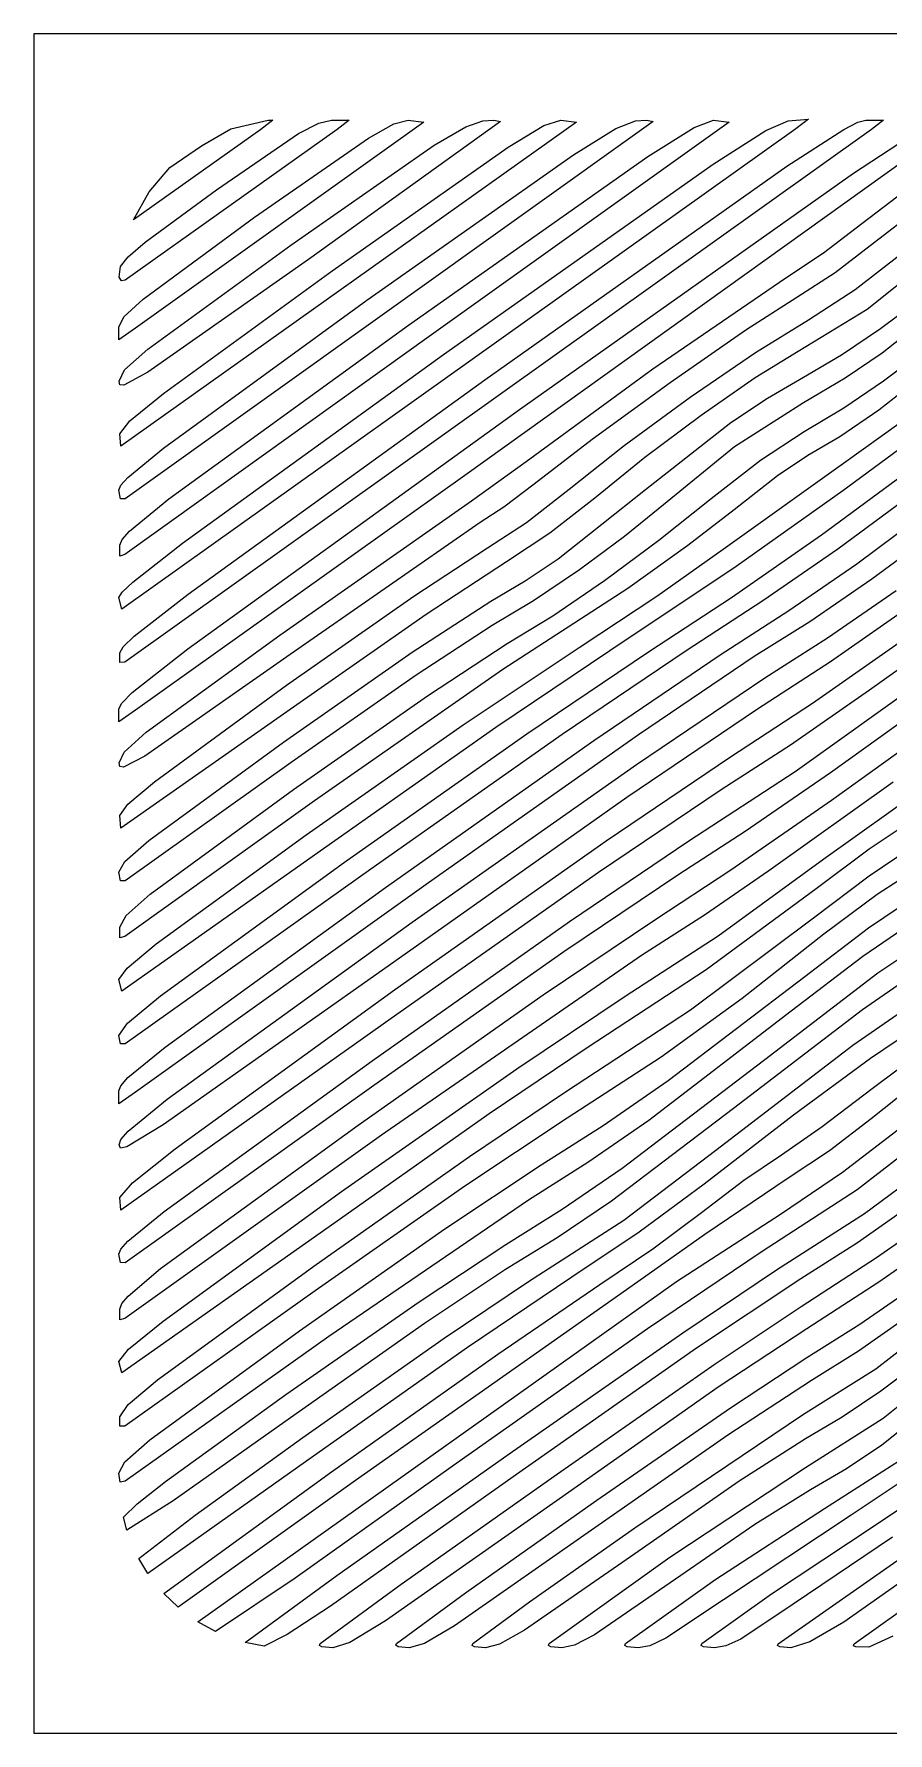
# Model space of a CAD drawing. Extents: x 0 to 100, y 0 to 100.
# Drawn here: x 0 to 50.3, y 0 to 100 of the extents above; entities that cross this region are included whole.
import ezdxf

# ---------------------------------------------------------------- set-up
doc = ezdxf.new("R2010")
doc.units = 0

msp = doc.modelspace()

# ---------------------------------------------------------------- linework, layer by layer
at = {"layer": 'Calque 1'}
for p, q in [((-0.000552, 99.999614), (-0.000552, 86.999382)), ((12.999681, 99.999614), (-0.000552, 99.999614)), ((86.999207, 99.999614), (12.999681, 99.999614)), ((31.949909, 94.81183), (5.117992, 75.742222)), ((44.863332, 94.41186), (5.16604, 66.151088)), ((49.325048, 94.377226), (5.351063, 63.025172)), ((36.471077, 94.845485), (5.37379, 72.640674)), ((17.853112, 94.379289), (5.37379, 85.51732)), ((13.357265, 94.38085), (5.85594, 89.061806)), ((22.958215, 94.812861), (5.973759, 82.682869)), ((9.858178, 93.410145), (11.593052, 94.408235)), ((10.743476, 90.82758), (15.587604, 94.141254)), ((11.593052, 94.408235), (13.792901, 94.924992)), ((14.071957, 94.924992), (13.357265, 94.38085)), ((13.792901, 94.924992), (14.071957, 94.924992)), ((13.792901, 94.924992), (13.792901, 94.924992)), ((15.587604, 94.141254), (16.771108, 94.759134)), ((27.479383, 94.846014), (16.164332, 86.727126)), ((16.771108, 94.759134), (17.527543, 94.924992)), ((17.527543, 94.924992), (18.567804, 94.924992)), ((17.527543, 94.924992), (17.527543, 94.924992)), ((18.567804, 94.924992), (17.853112, 94.379289)), ((19.701552, 93.876231), (21.189217, 94.710054)), ((21.189217, 94.710054), (22.029608, 94.924992)), ((22.029608, 94.924992), (22.958215, 94.812861)), ((22.029608, 94.924992), (22.029608, 94.924992)), ((40.942107, 94.8113), (23.283281, 82.187278)), ((23.570724, 93.446449), (25.429263, 94.543691)), ((25.429263, 94.543691), (26.430364, 94.879589)), ((26.430364, 94.879589), (27.073724, 94.917848)), ((27.073724, 94.917848), (27.479383, 94.846014)), ((27.073724, 94.917848), (27.073724, 94.917848)), ((27.932531, 93.335281), (30.031704, 94.60569)), ((30.031704, 94.60569), (31.022837, 94.924992)), ((31.022837, 94.924992), (31.949909, 94.81183)), ((31.022837, 94.924992), (31.022837, 94.924992)), ((31.783156, 92.88718), (34.265536, 94.435229)), ((34.265536, 94.435229), (35.422058, 94.879589)), ((35.422058, 94.879589), (36.065418, 94.917848)), ((36.065418, 94.917848), (36.471077, 94.845485)), ((36.065418, 94.917848), (36.065418, 94.917848)), ((36.155955, 92.789979), (38.872339, 94.501647)), ((38.872339, 94.501647), (40.01297, 94.924992)), ((39.993133, 92.332971), (43.102581, 94.326868)), ((40.01297, 94.924992), (40.942107, 94.8113)), ((40.01297, 94.924992), (40.01297, 94.924992)), ((43.102581, 94.326868), (44.413727, 94.87951)), ((44.344938, 92.21722), (47.700404, 94.38718)), ((44.413727, 94.87951), (45.613134, 94.993201)), ((45.613134, 94.993201), (44.863332, 94.41186)), ((47.700404, 94.38718), (48.529019, 94.80793)), ((48.2608, 91.811928), (51.960373, 94.227165)), ((48.529019, 94.80793), (48.995881, 94.924992)), ((48.995881, 94.924992), (50.03974, 94.924992)), ((48.995881, 94.924992), (48.995881, 94.924992)), ((50.03974, 94.924992), (49.325048, 94.377226)), ((7.9943, 92.146368), (9.858178, 93.410145)), ((12.987775, 89.217857), (19.701552, 93.876231)), ((15.129759, 87.577204), (23.570724, 93.446449)), ((17.560113, 86.066118), (27.932531, 93.335281)), ((53.165127, 93.925582), (25.380816, 74.019839)), ((6.782672, 90.711193), (7.9943, 92.146368)), ((19.611134, 84.32368), (31.783156, 92.88718)), ((22.054399, 82.851858), (36.155955, 92.789979)), ((24.114734, 81.1331), (39.993133, 92.332971)), ((26.550247, 79.641699), (44.344938, 92.21722)), ((48.412978, 88.598786), (53.525304, 92.492072)), ((55.354128, 92.232648), (49.509542, 87.732171)), ((28.603358, 77.898679), (48.2608, 91.811928)), ((5.85594, 89.061806), (6.782672, 90.711193)), ((6.542874, 87.737049), (10.743476, 90.82758)), ((6.429553, 84.396612), (12.987775, 89.217857)), ((46.497248, 87.127069), (48.412978, 88.598786)), ((5.547472, 86.881404), (6.542874, 87.737049)), ((6.71051, 81.450699), (15.129759, 87.577204)), ((44.272651, 85.638763), (46.497248, 87.127069)), ((49.509542, 87.732171), (47.177084, 85.947267)), ((48.363527, 84.967311), (51.164218, 87.137891)), ((-0.000552, 86.999382), (-0.000552, 12.999856)), ((5.025493, 85.694564), (5.087512, 86.31726)), ((5.087512, 86.31726), (5.547472, 86.881404)), ((16.164332, 86.727126), (6.703148, 80.094294)), ((7.620173, 78.83781), (17.560113, 86.066118)), ((52.971346, 86.903788), (49.073751, 83.791987)), ((5.146848, 85.478307), (5.025493, 85.694564)), ((5.37379, 85.51732), (5.146848, 85.478307)), ((36.440336, 80.28875), (44.272651, 85.638763)), ((47.177084, 85.947267), (44.936701, 84.489468)), ((5.28623, 83.349758), (6.429553, 84.396612)), ((7.626159, 75.626195), (19.611134, 84.32368)), ((44.936701, 84.489468), (41.932015, 82.559012)), ((45.619352, 83.178962), (48.363527, 84.967311)), ((49.856807, 82.661636), (52.086745, 84.340126)), ((54.474601, 84.801067), (49.961605, 81.204088)), ((4.999644, 82.753142), (5.28623, 83.349758)), ((42.501945, 81.250819), (45.619352, 83.178962)), ((49.073751, 83.791987), (45.015759, 81.308281)), ((4.999644, 81.996091), (4.999644, 82.753142)), ((5.973759, 82.682869), (4.999644, 81.996091)), ((23.283281, 82.187278), (5.34847, 69.3545)), ((7.933985, 72.634406), (22.054399, 82.851858)), ((41.932015, 82.559012), (37.466918, 79.459249)), ((47.567696, 81.124889), (49.856807, 82.661636)), ((5.337796, 80.230142), (6.71051, 81.450699)), ((8.75572, 70.039168), (24.114734, 81.1331)), ((38.65393, 78.620362), (42.501945, 81.250819)), ((45.015759, 81.308281), (42.4781, 79.752154)), ((45.313415, 79.796744), (47.567696, 81.124889)), ((49.961605, 81.204088), (47.771387, 79.741356)), ((54.305109, 81.433323), (49.760952, 77.865331)), ((50.037613, 79.579975), (52.306255, 81.291631)), ((5.014116, 79.571505), (5.337796, 80.230142)), ((6.703148, 80.094294), (5.295227, 79.331039)), ((28.978007, 74.828564), (36.440336, 80.28875)), ((5.064834, 79.358544), (5.014116, 79.571505)), ((5.295227, 79.331039), (5.064834, 79.358544)), ((9.071609, 67.028257), (26.550247, 79.641699)), ((37.466918, 79.459249), (32.86667, 76.130063)), ((42.4781, 79.752154), (39.29012, 77.548123)), ((43.196932, 78.560787), (45.313415, 79.796744)), ((47.771387, 79.741356), (45.327385, 78.290368)), ((47.705179, 78.005126), (50.037613, 79.579975)), ((5.647077, 77.225835), (7.620173, 78.83781)), ((34.7652, 75.775821), (38.65393, 78.620362)), ((41.04923, 77.124363), (43.196932, 78.560787)), ((45.327385, 78.290368), (41.263879, 75.704876)), ((45.365088, 76.607276), (47.705179, 78.005126)), ((5.054439, 76.474984), (5.647077, 77.225835)), ((9.070872, 63.811655), (28.603358, 77.898679)), ((39.29012, 77.548123), (35.969152, 75.068487)), ((36.021498, 73.196113), (41.04923, 77.124363)), ((49.760952, 77.865331), (47.451914, 76.295771)), ((47.667806, 74.734531), (51.074961, 77.179476)), ((5.117992, 75.742222), (5.054439, 76.474984)), ((32.86667, 76.130063), (29.456532, 73.511337)), ((42.78454, 74.910478), (45.365088, 76.607276)), ((47.451914, 76.295771), (45.576463, 75.196519)), ((5.527978, 73.90318), (7.626159, 75.626195)), ((31.52565, 73.205426), (34.7652, 75.775821)), ((35.969152, 75.068487), (33.03253, 72.685547)), ((41.263879, 75.704876), (37.070516, 72.295393)), ((45.576463, 75.196519), (43.790372, 73.995101)), ((50.916886, 75.530889), (47.63267, 73.108774)), ((25.380816, 74.019839), (5.973759, 60.204162)), ((25.77613, 72.526903), (28.978007, 74.828564)), ((39.874488, 72.666947), (42.78454, 74.910478)), ((40.598466, 69.686261), (47.667806, 74.734531)), ((46.377478, 70.524605), (51.152322, 74.033107)), ((4.999644, 73.145551), (5.11569, 73.440493)), ((5.088987, 72.641057), (4.999644, 73.145551)), ((5.11569, 73.440493), (5.527978, 73.90318)), ((29.456532, 73.511337), (27.670617, 72.144928)), ((29.000229, 71.253187), (31.52565, 73.205426)), ((30.876017, 69.10907), (36.021498, 73.196113)), ((43.790372, 73.995101), (41.230476, 71.985328)), ((47.63267, 73.108774), (41.359671, 68.653752)), ((5.37379, 72.640674), (5.088987, 72.641057)), ((5.624454, 70.743035), (7.933985, 72.634406)), ((14.475022, 64.620422), (25.77613, 72.526903)), ((27.670617, 72.144928), (26.282568, 71.247406)), ((33.03253, 72.685547), (30.385308, 70.623238)), ((37.070516, 72.295393), (34.780569, 70.421032)), ((36.793811, 70.197481), (39.874488, 72.666947)), ((51.255419, 72.561902), (47.346434, 69.678657)), ((26.282568, 71.247406), (15.088432, 63.483536)), ((26.716643, 69.762752), (29.000229, 71.253187)), ((41.230476, 71.985328), (38.511592, 69.884865)), ((48.457395, 68.8178), (52.023502, 71.454581)), ((5.04875, 69.905362), (5.187059, 70.243636)), ((5.187059, 70.243636), (5.624454, 70.743035)), ((5.817295, 67.737269), (8.75572, 70.039168)), ((30.385308, 70.623238), (27.820457, 68.930241)), ((34.780569, 70.421032), (32.127355, 68.461096)), ((33.603692, 67.835367), (36.793811, 70.197481)), ((41.082238, 66.837867), (46.377478, 70.524605)), ((52.877616, 70.526749), (49.346781, 67.915903)), ((5.048978, 69.272823), (5.04875, 69.905362)), ((5.34847, 69.3545), (5.048978, 69.272823)), ((22.368043, 66.905632), (26.716643, 69.762752)), ((28.935141, 67.804609), (30.876017, 69.10907)), ((38.511592, 69.884865), (34.968467, 67.36557)), ((36.687271, 66.907729), (40.598466, 69.686261)), ((47.346434, 69.678657), (42.931121, 66.628035)), ((27.820457, 68.930241), (23.105915, 65.828783)), ((32.127355, 68.461096), (29.426501, 66.638577)), ((41.359671, 68.653752), (33.923434, 63.701102)), ((44.459022, 66.060498), (48.457395, 68.8178)), ((5.006893, 66.825457), (5.194499, 67.14385)), ((5.194499, 67.14385), (5.817295, 67.737269)), ((5.910304, 64.553362), (9.071609, 67.028257)), ((26.900105, 66.621331), (28.935141, 67.804609)), ((34.968467, 67.36557), (27.618924, 62.594722)), ((30.549413, 65.755069), (33.603692, 67.835367)), ((49.346781, 67.915903), (45.685845, 65.400495)), ((46.74324, 64.452138), (50.776885, 67.236335)), ((58.051657, 67.693183), (49.216543, 61.380921)), ((5.16604, 66.151088), (5.006893, 66.825457)), ((14.877585, 61.667623), (22.368043, 66.905632)), ((22.269942, 63.609368), (26.900105, 66.621331)), ((29.426501, 66.638577), (26.993635, 65.17647)), ((32.099266, 63.891787), (36.687271, 66.907729)), ((36.189455, 63.632363), (41.082238, 66.837867)), ((42.931121, 66.628035), (38.419281, 63.702134)), ((40.411909, 63.456151), (44.459022, 66.060498)), ((51.920882, 66.531284), (46.914995, 63.049039)), ((23.105915, 65.828783), (15.290494, 60.380903)), ((26.993635, 65.17647), (22.511678, 62.255206)), ((27.876257, 64.13105), (30.549413, 65.755069)), ((45.685845, 65.400495), (42.423692, 63.357462)), ((45.855393, 60.618439), (52.131424, 65.00759)), ((5.259421, 63.926545), (5.910304, 64.553362)), ((6.610418, 58.898375), (14.475022, 64.620422)), ((23.167771, 61.042724), (27.876257, 64.13105)), ((43.038107, 62.10437), (46.74324, 64.452138)), ((5.051343, 63.574499), (5.259421, 63.926545)), ((5.062585, 63.014671), (5.051343, 63.574499)), ((5.351063, 63.025172), (5.062585, 63.014671)), ((5.788738, 61.236874), (9.070872, 63.811655)), ((15.088432, 63.483536), (6.538148, 57.503431)), ((14.686398, 58.319008), (22.269942, 63.609368)), ((25.284984, 59.338519), (32.099266, 63.891787)), ((33.923434, 63.701102), (27.209538, 59.187333)), ((29.019669, 58.800225), (36.189455, 63.632363)), ((38.419281, 63.702134), (31.105837, 58.762753)), ((32.97241, 58.415782), (40.411909, 63.456151)), ((42.423692, 63.357462), (35.597216, 58.752633)), ((46.914995, 63.049039), (42.615409, 60.265227)), ((22.511678, 62.255206), (15.154048, 57.113409)), ((27.618924, 62.594722), (16.518086, 54.87168)), ((35.490675, 57.012867), (43.038107, 62.10437)), ((44.820096, 56.593592), (52.956344, 62.39946)), ((5.168328, 60.618355), (5.788738, 61.236874)), ((7.092135, 55.983973), (14.877585, 61.667623)), ((15.287901, 55.534695), (23.167771, 61.042724)), ((49.216543, 61.380921), (44.548522, 58.144932)), ((4.999644, 60.274964), (5.168328, 60.618355)), ((4.999644, 59.515822), (4.999644, 60.274964)), ((5.973759, 60.204162), (4.999644, 59.515822)), ((15.290494, 60.380903), (5.113335, 53.262483)), ((42.615409, 60.265227), (34.910917, 55.052416)), ((41.023254, 57.455568), (45.855393, 60.618439)), ((16.021192, 52.863544), (25.284984, 59.338519)), ((27.209538, 59.187333), (17.381308, 52.281144)), ((51.708737, 59.94391), (46.911006, 56.518279)), ((5.320244, 57.73915), (6.610418, 58.898375)), ((6.759693, 52.528265), (14.686398, 58.319008)), ((18.280493, 51.251758), (29.019669, 58.800225)), ((31.105837, 58.762753), (19.83595, 50.835225)), ((20.705132, 49.769669), (32.97241, 58.415782)), ((35.597216, 58.752633), (23.241424, 50.044598)), ((44.548522, 58.144932), (40.470831, 55.511517)), ((46.971507, 54.896967), (52.534197, 58.900027)), ((5.013614, 57.09584), (5.320244, 57.73915)), ((5.059124, 56.880106), (5.013614, 57.09584)), ((6.538148, 57.503431), (5.266852, 56.837118)), ((15.154048, 57.113409), (5.37432, 50.160353)), ((22.277125, 47.71767), (35.490675, 57.012867)), ((33.689972, 52.501334), (41.023254, 57.455568)), ((5.266852, 56.837118), (5.059124, 56.880106)), ((38.569141, 52.512205), (44.820096, 56.593592)), ((46.911006, 56.518279), (41.880727, 53.063651)), ((5.532839, 54.667907), (7.092135, 55.983973)), ((6.842765, 49.375768), (15.287901, 55.534695)), ((34.910917, 55.052416), (21.859058, 45.846988)), ((40.470831, 55.511517), (33.254426, 50.64657)), ((50.598883, 55.955408), (43.279962, 50.754183)), ((46.512319, 51.460593), (52.506765, 55.722866)), ((5.054439, 53.998341), (5.532839, 54.667907)), ((16.518086, 54.87168), (5.34847, 46.876322)), ((41.047963, 50.795002), (46.971507, 54.896967)), ((5.113335, 53.262483), (5.054439, 53.998341)), ((41.880727, 53.063651), (37.98727, 50.53868)), ((51.838084, 53.795326), (49.181046, 52.014187)), ((17.381308, 52.281144), (5.167601, 43.671349)), ((5.356951, 51.302924), (6.759693, 52.528265)), ((7.197852, 46.443878), (16.021192, 52.863544)), ((21.241018, 43.733949), (33.689972, 52.501334)), ((31.543027, 47.761604), (38.569141, 52.512205)), ((49.181046, 52.014187), (46.06274, 49.679844)), ((49.192456, 50.45958), (51.607077, 52.074002)), ((4.999644, 50.668326), (5.356951, 51.302924)), ((7.459988, 43.393239), (18.280493, 51.251758)), ((40.300476, 46.913188), (46.512319, 51.460593)), ((5.089261, 50.161858), (4.999644, 50.668326)), ((5.37432, 50.160353), (5.089261, 50.161858)), ((19.83595, 50.835225), (5.37432, 40.559403)), ((23.241424, 50.044598), (5.973759, 37.725454)), ((33.254426, 50.64657), (21.040517, 42.045169)), ((37.98727, 50.53868), (31.20063, 45.970813)), ((36.620937, 47.904756), (41.047963, 50.795002)), ((43.279962, 50.754183), (39.498069, 48.139815)), ((45.912351, 47.971934), (49.192456, 50.45958)), ((52.206543, 50.998605), (49.668011, 49.361729)), ((5.426476, 48.122718), (6.842765, 49.375768)), ((7.729264, 40.372859), (20.705132, 49.769669)), ((46.06274, 49.679844), (39.595733, 44.910027)), ((49.668011, 49.361729), (46.511288, 47.013852)), ((49.147933, 47.392309), (51.925026, 49.245742)), ((5.04875, 47.428216), (5.426476, 48.122718)), ((39.498069, 48.139815), (35.786363, 45.755019)), ((5.04883, 46.793623), (5.04875, 47.428216)), ((7.852712, 37.308706), (22.277125, 47.71767)), ((19.911383, 39.568831), (31.543027, 47.761604)), ((29.986535, 43.44604), (36.620937, 47.904756)), ((38.658755, 42.563232), (45.912351, 47.971934)), ((46.511288, 47.013852), (41.715721, 43.224944)), ((45.391572, 44.522539), (49.147933, 47.392309)), ((51.607209, 47.605037), (48.806241, 45.707391)), ((5.34847, 46.876322), (5.04883, 46.793623)), ((5.485373, 45.01879), (7.197852, 46.443878)), ((34.822593, 43.369618), (40.300476, 46.913188)), ((49.691549, 44.745933), (51.754276, 46.117319)), ((5.006364, 44.345718), (5.485373, 45.01879)), ((21.859058, 45.846988), (7.615133, 35.791945)), ((31.20063, 45.970813), (20.025074, 38.107936)), ((35.786363, 45.755019), (20.458772, 35.196094)), ((48.806241, 45.707391), (44.597321, 42.480276)), ((5.167601, 43.671349), (5.006364, 44.345718)), ((39.595733, 44.910027), (32.574669, 40.331068)), ((37.352023, 38.400254), (45.391572, 44.522539)), ((43.037736, 39.634976), (49.691549, 44.745933)), ((51.665434, 44.541239), (48.788709, 42.568749)), ((5.507246, 41.781285), (7.459988, 43.393239)), ((8.322598, 34.383629), (21.241018, 43.733949)), ((19.086625, 35.775795), (29.986535, 43.44604)), ((28.4325, 39.091255), (34.822593, 43.369618)), ((41.715721, 43.224944), (36.946787, 39.772103)), ((21.040517, 42.045169), (5.113864, 30.782823)), ((31.252283, 37.690926), (38.658755, 42.563232)), ((44.597321, 42.480276), (36.216343, 36.060371)), ((48.788709, 42.568749), (41.204255, 36.75298)), ((48.220739, 40.488687), (51.657139, 42.857058)), ((53.06175, 42.276375), (49.269913, 39.698519)), ((4.999644, 41.053935), (5.507246, 41.781285)), ((5.09074, 40.566371), (4.999644, 41.053935)), ((5.37432, 40.559403), (5.09074, 40.566371)), ((5.532455, 38.574207), (7.729264, 40.372859)), ((32.574669, 40.331068), (26.813345, 36.445117)), ((40.15521, 34.311805), (48.220739, 40.488687)), ((49.366535, 37.942571), (52.391929, 40.190164)), ((7.672898, 30.700716), (19.911383, 39.568831)), ((18.119759, 31.865444), (28.4325, 39.091255)), ((36.946787, 39.772103), (31.398016, 36.190238)), ((34.634504, 33.252884), (43.037736, 39.634976)), ((49.269913, 39.698519), (44.735865, 36.373175)), ((53.279731, 39.31584), (49.311766, 36.155604)), ((4.999644, 37.796257), (5.114147, 38.100416)), ((5.114147, 38.100416), (5.532455, 38.574207)), ((20.025074, 38.107936), (5.361911, 27.674475)), ((33.524468, 35.762512), (37.352023, 38.400254)), ((4.999644, 37.036083), (4.999644, 37.796257)), ((5.973759, 37.725454), (4.999644, 37.036083)), ((5.542841, 35.419991), (7.852712, 37.308706)), ((25.641549, 33.923135), (31.252283, 37.690926)), ((46.427054, 35.688208), (49.366535, 37.942571)), ((26.813345, 36.445117), (17.381308, 29.800453)), ((31.398016, 36.190238), (25.380247, 32.187574)), ((36.216343, 36.060371), (32.621546, 33.573835)), ((41.204255, 36.75298), (34.006377, 31.295866)), ((44.735865, 36.373175), (39.467929, 32.306239)), ((49.311766, 36.155604), (46.852659, 34.262427)), ((5.125542, 34.934211), (5.542841, 35.419991)), ((20.458772, 35.196094), (5.34847, 24.396663)), ((7.615133, 35.791945), (5.459328, 34.49308)), ((7.458903, 27.334738), (19.086625, 35.775795)), ((29.870578, 33.439501), (33.524468, 35.762512)), ((44.028891, 34.035845), (46.427054, 35.688208)), ((47.623297, 33.003068), (51.158159, 35.716873)), ((53.486701, 35.855382), (48.480165, 31.967788)), ((5.014116, 34.613059), (5.125542, 34.934211)), ((5.097906, 34.425726), (5.014116, 34.613059)), ((5.459328, 34.49308), (5.097906, 34.425726)), ((5.795629, 32.376439), (8.322598, 34.383629)), ((34.740268, 30.179607), (40.15521, 34.311805)), ((41.814979, 32.532524), (44.028891, 34.035845)), ((46.852659, 34.262427), (44.423675, 32.652975)), ((48.920184, 30.573425), (54.604961, 34.82028)), ((16.612377, 27.580443), (25.641549, 33.923135)), ((24.199923, 29.665304), (29.870578, 33.439501)), ((32.621546, 33.573835), (29.12747, 31.356412)), ((31.109263, 30.835912), (34.634504, 33.252884)), ((43.964809, 30.528559), (47.623297, 33.003068)), ((5.054439, 31.517147), (5.795629, 32.376439)), ((25.380247, 32.187574), (16.561736, 26.015672)), ((39.467929, 32.306239), (35.633348, 29.47953)), ((39.318572, 30.636059), (41.814979, 32.532524)), ((44.423675, 32.652975), (39.503569, 29.333808)), ((49.629242, 27.982468), (56.374065, 32.708131)), ((5.113864, 30.782823), (5.054439, 31.517147)), ((7.599436, 24.248106), (18.119759, 31.865444)), ((29.12747, 31.356412), (17.362, 23.342342)), ((34.006377, 31.295866), (30.814916, 29.138693)), ((48.480165, 31.967788), (42.89457, 28.34731)), ((52.506897, 31.663911), (48.49529, 28.846013)), ((56.364683, 31.158184), (49.749991, 26.527342)), ((5.536122, 28.951669), (7.672898, 30.700716)), ((27.785452, 28.757096), (31.109263, 30.835912)), ((29.175545, 26.604264), (34.740268, 30.179607)), ((36.444986, 28.490668), (39.318572, 30.636059)), ((37.842702, 26.581536), (43.964809, 30.528559)), ((43.786506, 27.30189), (48.920184, 30.573425)), ((17.381308, 29.800453), (5.167601, 21.19116)), ((15.631171, 23.664403), (24.199923, 29.665304)), ((30.814916, 29.138693), (27.772011, 27.275537)), ((35.633348, 29.47953), (31.67514, 26.82699)), ((39.503569, 29.333808), (34.558142, 25.85134)), ((4.999644, 28.187634), (5.117284, 28.484259)), ((5.088673, 27.686759), (4.999644, 28.187634)), ((5.117284, 28.484259), (5.536122, 28.951669)), ((22.678458, 25.38576), (27.785452, 28.757096)), ((33.324127, 26.38929), (36.444986, 28.490668)), ((42.89457, 28.34731), (36.131495, 23.79548)), ((48.49529, 28.846013), (45.163687, 26.737587)), ((5.361911, 27.674475), (5.088673, 27.686759)), ((5.538959, 25.721002), (7.458903, 27.334738)), ((7.275233, 20.786927), (16.612377, 27.580443)), ((27.772011, 27.275537), (23.00577, 24.107844)), ((38.212113, 23.551751), (43.786506, 27.30189)), ((45.186441, 25.101009), (49.629242, 27.982468)), ((16.561736, 26.015672), (5.350534, 18.065271)), ((9.648605, 6.544533), (37.842702, 26.581536)), ((24.164826, 23.243534), (29.175545, 26.604264)), ((31.67514, 26.82699), (25.534638, 22.691766)), ((27.319627, 22.301919), (33.324127, 26.38929)), ((45.163687, 26.737587), (39.014428, 22.648926)), ((49.749991, 26.527342), (45.511481, 23.795662)), ((48.644147, 24.061046), (52.244484, 26.556215)), ((5.04875, 24.945461), (5.169804, 25.270629)), ((5.169804, 25.270629), (5.538959, 25.721002)), ((14.82914, 19.914759), (22.678458, 25.38576)), ((34.558142, 25.85134), (18.936897, 14.85617)), ((40.1258, 21.719783), (45.186441, 25.101009)), ((5.048869, 24.313309), (5.04875, 24.945461)), ((5.34847, 24.396663), (5.048869, 24.313309)), ((5.570684, 22.5999), (7.599436, 24.248106)), ((23.00577, 24.107844), (15.114916, 18.5593)), ((45.515715, 22.10376), (48.644147, 24.061046)), ((51.185649, 24.324828), (48.561161, 22.470085)), ((49.583215, 21.431901), (53.705908, 24.632803)), ((17.362, 23.342342), (5.373923, 14.814816)), ((6.831061, 17.251281), (15.631171, 23.664403)), ((15.837863, 17.3945), (24.164826, 23.243534)), ((36.131495, 23.79548), (24.700362, 15.73776)), ((27.993084, 16.439316), (38.212113, 23.551751)), ((45.511481, 23.795662), (40.296736, 20.352525)), ((5.006364, 21.866058), (5.570684, 22.5999)), ((25.534638, 22.691766), (16.453336, 16.300529)), ((17.513229, 15.381182), (27.319627, 22.301919)), ((39.014428, 22.648926), (28.22884, 15.070112)), ((41.025992, 19.136323), (45.515715, 22.10376)), ((48.561161, 22.470085), (45.790643, 20.755021)), ((48.310082, 5.241779), (71.763909, 22.036582)), ((50.013523, 18.529726), (54.605067, 22.21798)), ((5.167601, 21.19116), (5.006364, 21.866058)), ((30.82484, 15.260932), (40.1258, 21.719783)), ((45.328125, 18.773745), (49.583215, 21.431901)), ((52.123676, 21.805155), (49.8679, 20.114443)), ((5.546651, 19.335743), (7.275233, 20.786927)), ((40.296736, 20.352525), (30.941319, 13.790588)), ((45.790643, 20.755021), (40.854913, 17.538278)), ((49.8679, 20.114443), (47.594552, 18.588855)), ((54.359084, 20.480622), (49.932862, 16.942572)), ((5.050814, 18.617694), (5.546651, 19.335743)), ((7.752617, 14.812745), (14.82914, 19.914759)), ((33.144912, 13.697984), (41.025992, 19.136323)), ((5.062055, 18.055742), (5.050814, 18.617694)), ((5.350534, 18.065271), (5.062055, 18.055742)), ((15.114916, 18.5593), (8.205682, 13.657027)), ((35.379864, 12.081475), (45.328125, 18.773745)), ((47.594552, 18.588855), (45.428376, 17.316977)), ((45.435096, 15.63026), (50.013523, 18.529726)), ((5.353947, 15.962014), (6.831061, 17.251281)), ((9.48805, 12.817148), (15.837863, 17.3945)), ((40.854913, 17.538278), (33.025016, 12.072863)), ((45.428376, 17.316977), (41.537058, 14.820732)), ((16.453336, 16.300529), (6.71131, 9.3888)), ((17.834954, 9.26471), (27.993084, 16.439316)), ((46.553806, 13.213374), (50.975044, 16.039722)), ((49.932862, 16.942572), (47.850831, 15.551233)), ((4.999273, 15.301093), (5.353947, 15.962014)), ((5.08227, 14.760586), (4.999273, 15.301093)), ((7.644071, 8.213681), (17.513229, 15.381182)), ((24.700362, 15.73776), (15.378084, 9.12092)), ((28.22884, 15.070112), (17.459042, 7.471811)), ((21.621654, 8.76222), (30.82484, 15.260932)), ((37.451622, 10.350163), (45.435096, 15.63026)), ((47.850831, 15.551233), (45.730159, 14.321818)), ((51.423331, 15.017066), (48.126329, 12.815468)), ((5.373923, 14.814816), (5.08227, 14.760586)), ((6.079233, 13.497618), (7.752617, 14.812745)), ((18.936897, 14.85617), (8.484837, 7.404428)), ((41.537058, 14.820732), (35.387663, 10.546351)), ((45.730159, 14.321818), (42.455925, 12.2654)), ((49.487899, 12.189147), (52.701624, 14.352156)), ((5.265391, 12.702808), (6.079233, 13.497618)), ((8.205682, 13.657027), (5.474702, 11.939037)), ((30.941319, 13.790588), (20.696592, 6.612071)), ((25.407877, 8.252463), (33.144912, 13.697984)), ((40.091419, 9.010381), (46.553806, 13.213374)), ((-0.000552, 12.999856), (-0.000552, -0.000351)), ((5.474702, 11.939037), (5.265391, 12.702808)), ((6.178017, 10.274016), (9.48805, 12.817148)), ((33.025016, 12.072863), (24.767757, 6.309395)), ((29.179781, 7.73022), (35.379864, 12.081475)), ((42.455925, 12.2654), (37.78751, 9.048758)), ((48.126329, 12.815468), (40.604313, 7.839032)), ((43.44318, 8.195362), (49.487899, 12.189147)), ((43.829845, 5.256755), (52.057238, 11.001619)), ((50.558614, 11.529753), (44.714557, 7.576513)), ((55.204321, 11.807777), (47.701928, 6.531965)), ((6.71131, 9.3888), (6.178017, 10.274016)), ((35.387663, 10.546351), (28.890066, 6.044157)), ((30.341985, 5.25985), (37.451622, 10.350163)), ((15.378084, 9.12092), (10.68368, 5.970917)), ((12.443263, 5.32806), (17.834954, 9.26471)), ((37.78751, 9.048758), (33.01645, 5.783745)), ((34.837753, 5.261411), (40.091419, 9.010381)), ((8.484837, 7.404428), (7.644071, 8.213681)), ((16.854338, 5.261411), (21.621654, 8.76222)), ((21.350291, 5.263475), (25.407877, 8.252463)), ((39.333997, 5.261411), (43.44318, 8.195362)), ((17.459042, 7.471811), (14.90371, 5.802909)), ((25.846138, 5.263475), (29.179781, 7.73022)), ((40.604313, 7.839032), (37.215713, 5.580102)), ((44.714557, 7.576513), (41.638195, 5.527602)), ((10.68368, 5.970917), (9.648605, 6.544533)), ((20.696592, 6.612071), (18.59279, 5.33436)), ((24.767757, 6.309395), (23.003917, 5.274027)), ((28.890066, 6.044157), (27.424081, 5.222266)), ((47.701928, 6.531965), (45.697159, 5.367665)), ((13.558427, 5.103799), (12.443263, 5.32806)), ((14.90371, 5.802909), (13.558427, 5.103799)), ((16.819299, 5.1599), (16.854338, 5.261411)), ((16.945682, 5.07918), (16.819299, 5.1599)), ((17.603663, 5.006644), (16.945682, 5.07918)), ((18.59279, 5.33436), (17.603663, 5.006644)), ((21.314073, 5.160569), (21.350291, 5.263475)), ((21.439525, 5.079077), (21.314073, 5.160569)), ((22.100119, 5.006142), (21.439525, 5.079077)), ((23.003917, 5.274027), (22.100119, 5.006142)), ((25.809835, 5.160491), (25.846138, 5.263475)), ((25.935203, 5.079008), (25.809835, 5.160491)), ((26.595966, 5.006142), (25.935203, 5.079008)), ((27.424081, 5.222266), (26.595966, 5.006142)), ((30.307773, 5.159152), (30.341985, 5.25985)), ((30.43494, 5.078723), (30.307773, 5.159152)), ((31.091814, 5.006142), (30.43494, 5.078723)), ((31.843039, 5.171411), (31.091814, 5.006142)), ((33.01645, 5.783745), (31.843039, 5.171411)), ((34.802618, 5.160066), (34.837753, 5.261411)), ((34.928915, 5.079891), (34.802618, 5.160066)), ((35.587052, 5.008205), (34.928915, 5.079891)), ((36.272438, 5.13465), (35.587052, 5.008205)), ((37.215713, 5.580102), (36.272438, 5.13465)), ((39.299112, 5.159933), (39.333997, 5.261411)), ((39.425672, 5.079028), (39.299112, 5.159933)), ((40.083826, 5.006142), (39.425672, 5.079028)), ((40.752635, 5.121365), (40.083826, 5.006142)), ((41.638195, 5.527602), (40.752635, 5.121365)), ((43.797447, 5.158336), (43.829845, 5.256755)), ((43.926107, 5.079517), (43.797447, 5.158336)), ((44.579144, 5.008205), (43.926107, 5.079517)), ((45.697159, 5.367665), (44.579144, 5.008205)), ((48.264806, 5.133066), (48.310082, 5.241779)), ((48.400195, 5.065114), (48.264806, 5.133066)), ((49.167913, 5.06091), (48.400195, 5.065114)), ((50.583839, 5.694588), (49.167913, 5.06091)), ((-0.000552, -0.000351), (12.999681, -0.000351)), ((12.999681, -0.000351), (86.999207, -0.000351))]:
    msp.add_line(p, q, dxfattribs=at)

doc.saveas('drawing.dxf')
